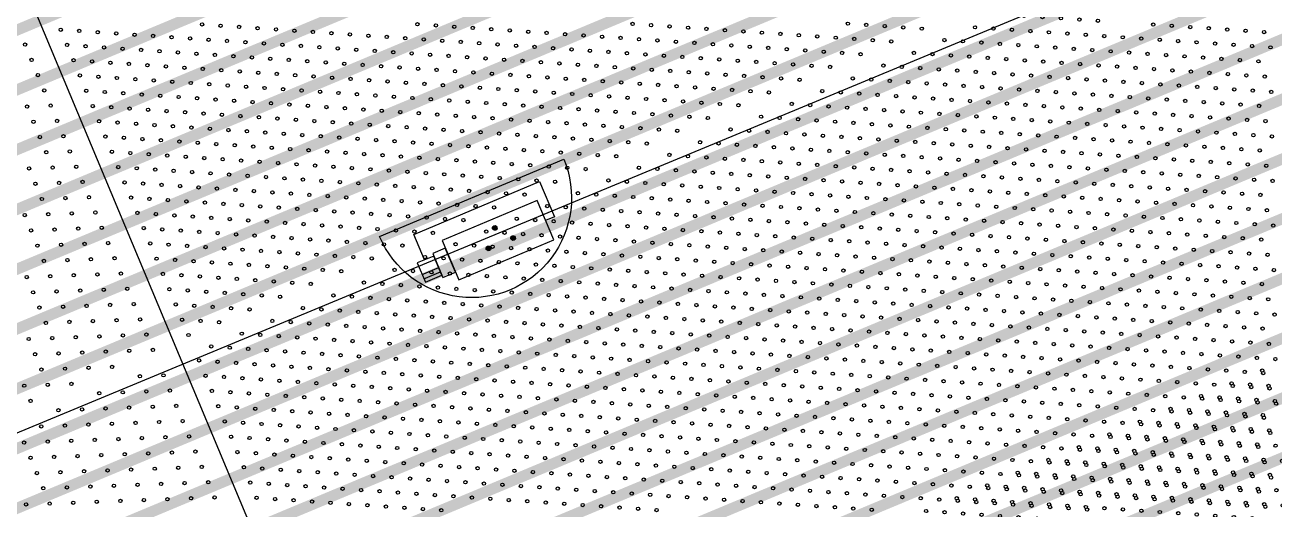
# Model space of a CAD drawing. Header units: millimetres. Extents: x 712803 to 922331, y -1382701 to -1225629.
# Drawn here: x 829505 to 831770, y -1269496 to -1268618 of the extents above; entities that cross this region are included whole.
import ezdxf

# ---------------------------------------------------------------- set-up
doc = ezdxf.new("R2010")
doc.units = ezdxf.units.MM
doc.header["$LTSCALE"] = 10
doc.header["$MEASUREMENT"] = 0
doc.linetypes.add('CENTER', pattern=[50.8, 31.75, -6.35, 6.35, -6.35])
for name, color, linetype in [('I—平顶-投影仪、监控', 62, 'Continuous'), ('I—平顶—分格线', 8, 'Continuous'), ('I—平顶—灯具', 62, 'Continuous')]:
    doc.layers.add(name, color=color, linetype=linetype)

# ---------------------------------------------------------------- blocks, each defined once
blk = doc.blocks.new('4560')
at = {"layer": 'I—平顶—分格线', "color": 1}
for centre in [(-2960, -20), (-2880, -20), (-2800, -20), (-2720, -20), (-2920, -35), (-2840, -35), (-2760, -35), (-2960, -50), (-2920, -65), (-2880, -50), (-2840, -65), (-2800, -50), (-2760, -65), (-2720, -50), (-2960, -80), (-2880, -80), (-2800, -80), (-2960, -110), (-2920, -95), (-2880, -110), (-2840, -95), (-2800, -110), (-2760, -95), (-2920, -125), (-2840, -125), (-2760, -125), (-2960, -140), (-2920, -155), (-2880, -140), (-2840, -155), (-2800, -140), (-2960, -170), (-2880, -170), (-2800, -170), (-2960, -200), (-2920, -185), (-2880, -200), (-2840, -185), (-2800, -200), (-2920, -215), (-2840, -215), (-2960, -230), (-2920, -245), (-2880, -230), (-2840, -245), (-2800, -230), (-2960, -260), (-2880, -260), (-2960, -290), (-2920, -275), (-2880, -290), (-2840, -275), (-2960, -320), (-2920, -305), (-2880, -320), (-2840, -305), (-2920, -335), (-2840, -335), (-2960, -350), (-2920, -365), (-2880, -350), (-2960, -380), (-2880, -380), (-2960, -410), (-2920, -395), (-2880, -410), (-2920, -425), (-2960, -440), (-2920, -455), (-2960, -470), (-2960, -500), (-2920, -485), (-2920, -515), (-2960, -530), (-2960, -560), (-2960, -590), (-2960, -620), (-2960, -1130), (-2920, -1145), (-2960, -1160), (-2920, -1175), (-2880, -1160), (-2840, -1175), (-2960, -1190), (-2880, -1190), (-2800, -1190), (-2960, -1220), (-2920, -1205), (-2880, -1220), (-2840, -1205), (-2800, -1220), (-2760, -1205), (-2720, -1220), (-2920, -1235), (-2840, -1235), (-2760, -1235), (-2680, -1235), (-2960, -1250), (-2920, -1265), (-2880, -1250), (-2840, -1265), (-2800, -1250), (-2760, -1265), (-2720, -1250), (-2680, -1265), (-2640, -1250), (-2960, -1280), (-2880, -1280), (-2800, -1280), (-2720, -1280), (-2960, -1310), (-2920, -1295), (-2880, -1310), (-2840, -1295), (-2800, -1310), (-2760, -1295), (-2720, -1310), (-2680, -1295), (-2920, -1325), (-2840, -1325), (-2760, -1325), (-2680, -1325), (-2960, -1340), (-2920, -1355), (-2880, -1340), (-2840, -1355), (-2800, -1340), (-2760, -1355), (-2720, -1340), (-2680, -1355), (-2960, -1370), (-2880, -1370), (-2800, -1370), (-2720, -1370), (-2920, -1385), (-2840, -1385), (-2760, -1385)]:
    blk.add_circle(centre, 3, dxfattribs=at)
blk = doc.blocks.new('30-2')
at = {"layer": 'I—平顶—分格线'}
for centre in [(-1175, -184.7), (-1145, -184.7), (-1190, -214.7), (-1160, -214.7), (-1130, -214.7), (-1100, -214.7), (-1070, -214.7), (-1205, -244.7), (-1175, -244.7), (-1145, -244.7), (-1115, -244.7), (-1085, -244.7), (-1055, -244.7), (-1025, -244.7), (-995, -244.7), (-1220, -274.7), (-1190, -274.7), (-1160, -274.7), (-1130, -274.7), (-1100, -274.7), (-1070, -274.7), (-1040, -274.7), (-1010, -274.7), (-980, -274.7), (-950, -274.7), (-920, -274.7), (-1235, -304.7), (-1205, -304.7), (-1175, -304.7), (-1145, -304.7), (-1115, -304.7), (-1085, -304.7), (-1055, -304.7), (-1025, -304.7), (-995, -304.7), (-965, -304.7), (-935, -304.7), (-905, -304.7), (-875, -304.7), (-845, -304.7), (-1250, -334.7), (-1220, -334.7), (-1190, -334.7), (-1160, -334.7), (-1130, -334.7), (-1100, -334.7), (-1070, -334.7), (-1040, -334.7), (-1010, -334.7), (-980, -334.7), (-950, -334.7), (-920, -334.7), (-890, -334.7), (-860, -334.7), (-830, -334.7), (-800, -334.7), (-770, -334.7), (-1265, -364.7), (-1235, -364.7), (-1205, -364.7), (-1175, -364.7), (-1145, -364.7), (-1115, -364.7), (-1085, -364.7), (-1055, -364.7), (-1025, -364.7), (-995, -364.7), (-965, -364.7), (-935, -364.7), (-905, -364.7), (-875, -364.7), (-845, -364.7), (-815, -364.7), (-785, -364.7), (-755, -364.7), (-725, -364.7), (-695, -364.7), (-1250, -394.7), (-1220, -394.7), (-1190, -394.7), (-1160, -394.7), (-1130, -394.7), (-1100, -394.7), (-1070, -394.7), (-1040, -394.7), (-1010, -394.7), (-980, -394.7), (-950, -394.7), (-920, -394.7), (-890, -394.7), (-860, -394.7), (-830, -394.7), (-800, -394.7), (-770, -394.7), (-740, -394.7), (-710, -394.7), (-680, -394.7), (-650, -394.7), (-620, -394.7), (-1385, -424.7), (-1355, -424.7), (-1325, -424.7), (-1265, -424.7), (-1235, -424.7), (-1205, -424.7), (-1175, -424.7), (-1145, -424.7), (-1115, -424.7), (-1085, -424.7), (-1055, -424.7), (-1025, -424.7), (-995, -424.7), (-965, -424.7), (-935, -424.7), (-905, -424.7), (-875, -424.7), (-845, -424.7), (-815, -424.7), (-785, -424.7), (-755, -424.7), (-725, -424.7), (-695, -424.7), (-665, -424.7), (-635, -424.7), (-605, -424.7), (-575, -424.7), (-545, -424.7), (-1370, -454.7), (-1340, -454.7), (-1310, -454.7), (-1280, -454.7), (-1250, -454.7), (-1220, -454.7), (-1190, -454.7), (-1160, -454.7), (-1130, -454.7), (-1100, -454.7), (-1070, -454.7), (-1040, -454.7), (-1010, -454.7), (-980, -454.7), (-950, -454.7), (-920, -454.7), (-890, -454.7), (-860, -454.7), (-830, -454.7), (-800, -454.7), (-770, -454.7), (-740, -454.7), (-710, -454.7), (-680, -454.7), (-650, -454.7), (-620, -454.7), (-590, -454.7), (-560, -454.7), (-530, -454.7), (-500, -454.7), (-1385, -484.7), (-1355, -484.7), (-1325, -484.7), (-1295, -484.7), (-1265, -484.7), (-1235, -484.7), (-1205, -484.7), (-1175, -484.7), (-1145, -484.7), (-1115, -484.7), (-1085, -484.7), (-1055, -484.7), (-1025, -484.7), (-995, -484.7), (-965, -484.7), (-935, -484.7), (-905, -484.7), (-875, -484.7), (-845, -484.7), (-815, -484.7), (-785, -484.7), (-755, -484.7), (-725, -484.7), (-695, -484.7), (-665, -484.7), (-635, -484.7), (-605, -484.7), (-575, -484.7), (-545, -484.7), (-515, -484.7), (-485, -484.7), (-455, -484.7), (-425, -484.7), (-1370, -514.7), (-1340, -514.7), (-1310, -514.7), (-1280, -514.7), (-1250, -514.7), (-1220, -514.7), (-1190, -514.7), (-1160, -514.7), (-1130, -514.7), (-1100, -514.7), (-1070, -514.7), (-1040, -514.7), (-1010, -514.7), (-980, -514.7), (-950, -514.7), (-920, -514.7), (-890, -514.7), (-860, -514.7), (-830, -514.7), (-800, -514.7), (-770, -514.7), (-740, -514.7), (-710, -514.7), (-680, -514.7), (-650, -514.7), (-620, -514.7), (-590, -514.7), (-560, -514.7), (-530, -514.7), (-500, -514.7), (-470, -514.7), (-440, -514.7), (-410, -514.7), (-380, -514.7), (-1385, -544.7), (-1355, -544.7), (-1325, -544.7), (-1295, -544.7), (-1265, -544.7), (-1235, -544.7), (-1205, -544.7), (-1175, -544.7), (-1145, -544.7), (-1115, -544.7), (-1085, -544.7), (-1055, -544.7), (-1025, -544.7), (-995, -544.7), (-965, -544.7), (-935, -544.7), (-905, -544.7), (-875, -544.7), (-845, -544.7), (-815, -544.7), (-785, -544.7), (-755, -544.7), (-725, -544.7), (-695, -544.7), (-665, -544.7), (-635, -544.7), (-605, -544.7), (-575, -544.7), (-545, -544.7), (-515, -544.7), (-485, -544.7), (-455, -544.7), (-425, -544.7), (-395, -544.7), (-1370, -574.7), (-1340, -574.7), (-1310, -574.7), (-1280, -574.7), (-1250, -574.7), (-1220, -574.7), (-1190, -574.7), (-1160, -574.7), (-1130, -574.7), (-1100, -574.7), (-1070, -574.7), (-1040, -574.7), (-1010, -574.7), (-980, -574.7), (-950, -574.7), (-920, -574.7), (-890, -574.7), (-860, -574.7), (-830, -574.7), (-800, -574.7), (-770, -574.7), (-740, -574.7), (-710, -574.7), (-680, -574.7), (-650, -574.7), (-620, -574.7), (-590, -574.7), (-560, -574.7), (-530, -574.7), (-500, -574.7), (-470, -574.7), (-440, -574.7), (-410, -574.7), (-1385, -604.7), (-1355, -604.7), (-1325, -604.7), (-1295, -604.7), (-1265, -604.7), (-1235, -604.7), (-1205, -604.7), (-1175, -604.7), (-1145, -604.7), (-1115, -604.7), (-1085, -604.7), (-1055, -604.7), (-1025, -604.7), (-995, -604.7), (-965, -604.7), (-935, -604.7), (-905, -604.7), (-875, -604.7), (-845, -604.7), (-815, -604.7), (-785, -604.7), (-755, -604.7), (-725, -604.7), (-695, -604.7), (-665, -604.7), (-635, -604.7), (-605, -604.7), (-575, -604.7), (-545, -604.7), (-515, -604.7), (-485, -604.7), (-455, -604.7), (-425, -604.7), (-1370, -634.7), (-1340, -634.7), (-1310, -634.7), (-1280, -634.7), (-1250, -634.7), (-1220, -634.7), (-1190, -634.7), (-1160, -634.7), (-1130, -634.7), (-1100, -634.7), (-1070, -634.7), (-1040, -634.7), (-1010, -634.7), (-980, -634.7), (-950, -634.7), (-920, -634.7), (-890, -634.7), (-860, -634.7), (-830, -634.7), (-800, -634.7), (-770, -634.7), (-740, -634.7), (-710, -634.7), (-680, -634.7), (-650, -634.7), (-620, -634.7), (-590, -634.7), (-560, -634.7), (-530, -634.7), (-500, -634.7), (-470, -634.7), (-440, -634.7), (-1385, -664.7), (-1355, -664.7), (-1325, -664.7), (-1295, -664.7), (-1265, -664.7), (-1235, -664.7), (-1205, -664.7), (-1175, -664.7), (-1145, -664.7), (-1115, -664.7), (-1085, -664.7), (-1055, -664.7), (-1025, -664.7), (-995, -664.7), (-965, -664.7), (-935, -664.7), (-905, -664.7), (-875, -664.7), (-845, -664.7), (-815, -664.7), (-785, -664.7), (-755, -664.7), (-725, -664.7), (-695, -664.7), (-665, -664.7), (-635, -664.7), (-605, -664.7), (-575, -664.7), (-545, -664.7), (-515, -664.7), (-485, -664.7), (-455, -664.7), (-1370, -694.7), (-1340, -694.7), (-1310, -694.7), (-1280, -694.7), (-1250, -694.7), (-1220, -694.7), (-1190, -694.7), (-1160, -694.7), (-1130, -694.7), (-1100, -694.7), (-1070, -694.7), (-1040, -694.7), (-1010, -694.7), (-980, -694.7), (-950, -694.7), (-920, -694.7), (-890, -694.7), (-860, -694.7), (-830, -694.7), (-800, -694.7), (-770, -694.7), (-740, -694.7), (-710, -694.7), (-680, -694.7), (-650, -694.7), (-620, -694.7), (-590, -694.7), (-560, -694.7), (-530, -694.7), (-500, -694.7), (-470, -694.7), (-1385, -724.7), (-1355, -724.7), (-1325, -724.7), (-1295, -724.7), (-1265, -724.7), (-1235, -724.7), (-1205, -724.7), (-1175, -724.7), (-1145, -724.7), (-1115, -724.7), (-1085, -724.7), (-1055, -724.7), (-1025, -724.7), (-995, -724.7), (-965, -724.7), (-935, -724.7), (-905, -724.7), (-875, -724.7), (-845, -724.7), (-815, -724.7), (-785, -724.7), (-755, -724.7), (-725, -724.7), (-695, -724.7), (-665, -724.7), (-635, -724.7), (-605, -724.7), (-575, -724.7), (-545, -724.7), (-515, -724.7), (-485, -724.7), (-1370, -754.7), (-1340, -754.7), (-1310, -754.7), (-1280, -754.7), (-1250, -754.7), (-1220, -754.7), (-1190, -754.7), (-1160, -754.7), (-1130, -754.7), (-1100, -754.7), (-1070, -754.7), (-1040, -754.7), (-1010, -754.7), (-980, -754.7), (-950, -754.7), (-920, -754.7), (-890, -754.7), (-860, -754.7), (-830, -754.7), (-800, -754.7), (-770, -754.7), (-740, -754.7), (-710, -754.7), (-680, -754.7), (-650, -754.7), (-620, -754.7), (-590, -754.7), (-560, -754.7), (-530, -754.7), (-500, -754.7), (-20, -754.7), (-1385, -784.7), (-1355, -784.7), (-1325, -784.7), (-1295, -784.7), (-1265, -784.7), (-1235, -784.7), (-1205, -784.7), (-1175, -784.7), (-1145, -784.7), (-1115, -784.7), (-1085, -784.7), (-1055, -784.7), (-1025, -784.7), (-995, -784.7), (-965, -784.7), (-935, -784.7), (-905, -784.7), (-875, -784.7), (-845, -784.7), (-815, -784.7), (-785, -784.7), (-755, -784.7), (-725, -784.7), (-695, -784.7), (-665, -784.7), (-635, -784.7), (-605, -784.7), (-575, -784.7), (-545, -784.7), (-515, -784.7), (-35, -784.7), (-1370, -814.7), (-1340, -814.7), (-1310, -814.7), (-1280, -814.7), (-1250, -814.7), (-1220, -814.7), (-1190, -814.7), (-1160, -814.7), (-1130, -814.7), (-1100, -814.7), (-1070, -814.7), (-1040, -814.7), (-1010, -814.7), (-980, -814.7), (-950, -814.7), (-920, -814.7), (-890, -814.7), (-860, -814.7), (-830, -814.7), (-800, -814.7), (-770, -814.7), (-740, -814.7), (-710, -814.7), (-680, -814.7), (-650, -814.7), (-620, -814.7), (-590, -814.7), (-560, -814.7), (-530, -814.7), (-500, -814.7), (-50, -814.7), (-20, -814.7), (-1385, -844.7), (-1355, -844.7), (-1325, -844.7), (-1295, -844.7), (-1265, -844.7), (-1235, -844.7), (-1205, -844.7), (-1175, -844.7), (-1145, -844.7), (-1115, -844.7), (-1085, -844.7), (-1055, -844.7), (-1025, -844.7), (-995, -844.7), (-965, -844.7), (-935, -844.7), (-905, -844.7), (-875, -844.7), (-845, -844.7), (-815, -844.7), (-785, -844.7), (-755, -844.7), (-725, -844.7), (-695, -844.7), (-665, -844.7), (-635, -844.7), (-605, -844.7), (-575, -844.7), (-545, -844.7), (-515, -844.7), (-65, -844.7), (-35, -844.7), (-1370, -874.7), (-1340, -874.7), (-1310, -874.7), (-1280, -874.7), (-1250, -874.7), (-1220, -874.7), (-1190, -874.7), (-1160, -874.7), (-1130, -874.7), (-1100, -874.7), (-1070, -874.7), (-1040, -874.7), (-1010, -874.7), (-980, -874.7), (-950, -874.7), (-920, -874.7), (-890, -874.7), (-860, -874.7), (-830, -874.7), (-800, -874.7), (-770, -874.7), (-740, -874.7), (-710, -874.7), (-680, -874.7), (-650, -874.7), (-620, -874.7), (-590, -874.7), (-560, -874.7), (-530, -874.7), (-80, -874.7), (-50, -874.7), (-20, -874.7), (-1385, -904.7), (-1355, -904.7), (-1325, -904.7), (-1295, -904.7), (-1265, -904.7), (-1235, -904.7), (-1205, -904.7), (-1175, -904.7), (-1145, -904.7), (-1115, -904.7), (-1085, -904.7), (-1055, -904.7), (-1025, -904.7), (-995, -904.7), (-965, -904.7), (-935, -904.7), (-905, -904.7), (-875, -904.7), (-845, -904.7), (-815, -904.7), (-785, -904.7), (-755, -904.7), (-725, -904.7), (-695, -904.7), (-665, -904.7), (-635, -904.7), (-605, -904.7), (-575, -904.7), (-545, -904.7), (-65, -904.7), (-35, -904.7), (-1370, -934.7), (-1340, -934.7), (-1310, -934.7), (-1280, -934.7), (-1250, -934.7), (-1220, -934.7), (-1190, -934.7), (-1160, -934.7), (-1130, -934.7), (-1100, -934.7), (-1070, -934.7), (-1040, -934.7), (-1010, -934.7), (-980, -934.7), (-950, -934.7), (-920, -934.7), (-890, -934.7), (-860, -934.7), (-830, -934.7), (-800, -934.7), (-770, -934.7), (-740, -934.7), (-710, -934.7), (-680, -934.7), (-650, -934.7), (-620, -934.7), (-590, -934.7), (-560, -934.7), (-80, -934.7), (-50, -934.7), (-20, -934.7), (-1385, -964.7), (-1355, -964.7), (-1325, -964.7), (-1295, -964.7), (-1265, -964.7), (-1235, -964.7), (-1205, -964.7), (-1175, -964.7), (-1145, -964.7), (-1115, -964.7), (-1085, -964.7), (-1055, -964.7), (-1025, -964.7), (-995, -964.7), (-965, -964.7), (-935, -964.7), (-905, -964.7), (-875, -964.7), (-845, -964.7), (-815, -964.7), (-785, -964.7), (-755, -964.7), (-725, -964.7), (-695, -964.7), (-665, -964.7), (-635, -964.7), (-605, -964.7), (-575, -964.7), (-95, -964.7), (-65, -964.7), (-35, -964.7), (-1370, -994.7), (-1340, -994.7), (-1310, -994.7), (-1280, -994.7), (-1250, -994.7), (-1220, -994.7), (-1190, -994.7), (-1160, -994.7), (-1130, -994.7), (-1100, -994.7), (-1070, -994.7), (-1040, -994.7), (-1010, -994.7), (-980, -994.7), (-950, -994.7), (-920, -994.7), (-890, -994.7), (-860, -994.7), (-830, -994.7), (-800, -994.7), (-770, -994.7), (-740, -994.7), (-710, -994.7), (-680, -994.7), (-650, -994.7), (-620, -994.7), (-590, -994.7), (-110, -994.7), (-80, -994.7), (-50, -994.7), (-20, -994.7), (-1385, -1024.7), (-1355, -1024.7), (-1325, -1024.7), (-1295, -1024.7), (-1265, -1024.7), (-1235, -1024.7), (-1205, -1024.7), (-1175, -1024.7), (-1145, -1024.7), (-1115, -1024.7), (-1085, -1024.7), (-1055, -1024.7), (-1025, -1024.7), (-995, -1024.7), (-965, -1024.7), (-935, -1024.7), (-905, -1024.7), (-875, -1024.7), (-845, -1024.7), (-815, -1024.7), (-785, -1024.7), (-755, -1024.7), (-725, -1024.7), (-695, -1024.7), (-665, -1024.7), (-635, -1024.7), (-605, -1024.7), (-125, -1024.7), (-95, -1024.7), (-65, -1024.7), (-35, -1024.7), (-1370, -1054.7), (-1340, -1054.7), (-1310, -1054.7), (-1280, -1054.7), (-1250, -1054.7), (-1220, -1054.7), (-1190, -1054.7), (-1160, -1054.7), (-1130, -1054.7), (-1100, -1054.7), (-1070, -1054.7), (-1040, -1054.7), (-1010, -1054.7), (-980, -1054.7), (-950, -1054.7), (-920, -1054.7), (-890, -1054.7), (-860, -1054.7), (-830, -1054.7), (-800, -1054.7), (-770, -1054.7), (-740, -1054.7), (-710, -1054.7), (-680, -1054.7), (-650, -1054.7), (-620, -1054.7), (-140, -1054.7), (-110, -1054.7), (-80, -1054.7), (-50, -1054.7), (-20, -1054.7), (-1385, -1084.7), (-1355, -1084.7), (-1325, -1084.7), (-1295, -1084.7), (-1265, -1084.7), (-1235, -1084.7), (-1205, -1084.7), (-1175, -1084.7), (-1145, -1084.7), (-1115, -1084.7), (-1085, -1084.7), (-1055, -1084.7), (-1025, -1084.7), (-995, -1084.7), (-965, -1084.7), (-935, -1084.7), (-905, -1084.7), (-875, -1084.7), (-845, -1084.7), (-815, -1084.7), (-785, -1084.7), (-755, -1084.7), (-725, -1084.7), (-695, -1084.7), (-665, -1084.7), (-635, -1084.7), (-155, -1084.7), (-125, -1084.7), (-95, -1084.7), (-65, -1084.7), (-35, -1084.7), (-1370, -1114.7), (-1340, -1114.7), (-1310, -1114.7), (-1280, -1114.7), (-1250, -1114.7), (-1220, -1114.7), (-1190, -1114.7), (-1160, -1114.7), (-1130, -1114.7), (-1100, -1114.7), (-1070, -1114.7), (-1040, -1114.7), (-1010, -1114.7), (-980, -1114.7), (-950, -1114.7), (-920, -1114.7), (-890, -1114.7), (-860, -1114.7), (-830, -1114.7), (-800, -1114.7), (-770, -1114.7), (-740, -1114.7), (-710, -1114.7), (-680, -1114.7), (-650, -1114.7), (-170, -1114.7), (-140, -1114.7), (-110, -1114.7), (-80, -1114.7), (-50, -1114.7), (-20, -1114.7), (-1385, -1144.7), (-1355, -1144.7), (-1325, -1144.7), (-1295, -1144.7), (-1265, -1144.7), (-1235, -1144.7), (-1205, -1144.7), (-1175, -1144.7), (-1145, -1144.7), (-1115, -1144.7), (-1085, -1144.7), (-1055, -1144.7), (-1025, -1144.7), (-995, -1144.7), (-965, -1144.7), (-935, -1144.7), (-905, -1144.7), (-875, -1144.7), (-845, -1144.7), (-815, -1144.7), (-785, -1144.7), (-755, -1144.7), (-725, -1144.7), (-695, -1144.7), (-665, -1144.7), (-185, -1144.7), (-155, -1144.7), (-125, -1144.7), (-95, -1144.7), (-65, -1144.7), (-35, -1144.7), (-1370, -1174.7), (-1340, -1174.7), (-1310, -1174.7), (-1280, -1174.7), (-1250, -1174.7), (-1220, -1174.7), (-1190, -1174.7), (-1160, -1174.7), (-1130, -1174.7), (-1100, -1174.7), (-1070, -1174.7), (-1040, -1174.7), (-1010, -1174.7), (-980, -1174.7), (-950, -1174.7), (-920, -1174.7), (-890, -1174.7), (-860, -1174.7), (-830, -1174.7), (-800, -1174.7), (-770, -1174.7), (-740, -1174.7), (-710, -1174.7), (-680, -1174.7), (-650, -1174.7), (-200, -1174.7), (-170, -1174.7), (-140, -1174.7), (-110, -1174.7), (-80, -1174.7), (-50, -1174.7), (-20, -1174.7), (-1385, -1204.7), (-1355, -1204.7), (-1325, -1204.7), (-1295, -1204.7), (-1265, -1204.7), (-1235, -1204.7), (-1205, -1204.7), (-1175, -1204.7), (-1145, -1204.7), (-1115, -1204.7), (-1085, -1204.7), (-1055, -1204.7), (-1025, -1204.7), (-995, -1204.7), (-965, -1204.7), (-935, -1204.7), (-905, -1204.7), (-875, -1204.7), (-845, -1204.7), (-815, -1204.7), (-785, -1204.7), (-755, -1204.7), (-725, -1204.7), (-695, -1204.7), (-665, -1204.7), (-215, -1204.7), (-185, -1204.7), (-155, -1204.7), (-125, -1204.7), (-95, -1204.7), (-65, -1204.7), (-35, -1204.7), (-1370, -1234.7), (-1340, -1234.7), (-1310, -1234.7), (-1280, -1234.7), (-1250, -1234.7), (-1220, -1234.7), (-1190, -1234.7), (-1160, -1234.7), (-1130, -1234.7), (-1100, -1234.7), (-1070, -1234.7), (-1040, -1234.7), (-1010, -1234.7), (-980, -1234.7), (-950, -1234.7), (-920, -1234.7), (-890, -1234.7), (-860, -1234.7), (-830, -1234.7), (-800, -1234.7), (-770, -1234.7), (-740, -1234.7), (-710, -1234.7), (-680, -1234.7), (-230, -1234.7), (-200, -1234.7), (-170, -1234.7), (-140, -1234.7), (-110, -1234.7), (-80, -1234.7), (-50, -1234.7), (-20, -1234.7), (-1385, -1264.7), (-1355, -1264.7), (-1325, -1264.7), (-1295, -1264.7), (-1265, -1264.7), (-1235, -1264.7), (-1205, -1264.7), (-1175, -1264.7), (-1145, -1264.7), (-1115, -1264.7), (-1085, -1264.7), (-1055, -1264.7), (-1025, -1264.7), (-995, -1264.7), (-965, -1264.7), (-935, -1264.7), (-905, -1264.7), (-875, -1264.7), (-845, -1264.7), (-815, -1264.7), (-785, -1264.7), (-755, -1264.7), (-725, -1264.7), (-695, -1264.7), (-215, -1264.7), (-185, -1264.7), (-155, -1264.7), (-125, -1264.7), (-95, -1264.7), (-65, -1264.7), (-35, -1264.7), (-1370, -1294.7), (-1340, -1294.7), (-1310, -1294.7), (-1280, -1294.7), (-1250, -1294.7), (-1220, -1294.7), (-1190, -1294.7), (-1160, -1294.7), (-1130, -1294.7), (-1100, -1294.7), (-1070, -1294.7), (-1040, -1294.7), (-1010, -1294.7), (-980, -1294.7), (-950, -1294.7), (-920, -1294.7), (-890, -1294.7), (-860, -1294.7), (-830, -1294.7), (-800, -1294.7), (-770, -1294.7), (-740, -1294.7), (-710, -1294.7), (-230, -1294.7), (-200, -1294.7), (-170, -1294.7), (-140, -1294.7), (-110, -1294.7), (-80, -1294.7), (-50, -1294.7), (-20, -1294.7), (-1385, -1324.7), (-1355, -1324.7), (-1325, -1324.7), (-1295, -1324.7), (-1265, -1324.7), (-1235, -1324.7), (-1205, -1324.7), (-1175, -1324.7), (-1145, -1324.7), (-1115, -1324.7), (-1085, -1324.7), (-1055, -1324.7), (-1025, -1324.7), (-995, -1324.7), (-965, -1324.7), (-935, -1324.7), (-905, -1324.7), (-875, -1324.7), (-845, -1324.7), (-815, -1324.7), (-785, -1324.7), (-755, -1324.7), (-725, -1324.7), (-245, -1324.7), (-215, -1324.7), (-185, -1324.7), (-155, -1324.7), (-125, -1324.7), (-95, -1324.7), (-65, -1324.7), (-35, -1324.7), (-1370, -1354.7), (-1340, -1354.7), (-1310, -1354.7), (-1280, -1354.7), (-1250, -1354.7), (-1220, -1354.7), (-1190, -1354.7), (-1160, -1354.7), (-1130, -1354.7), (-1100, -1354.7), (-1070, -1354.7), (-1040, -1354.7), (-1010, -1354.7), (-980, -1354.7), (-950, -1354.7), (-920, -1354.7), (-890, -1354.7), (-860, -1354.7), (-830, -1354.7), (-800, -1354.7), (-770, -1354.7), (-740, -1354.7), (-260, -1354.7), (-230, -1354.7), (-200, -1354.7), (-170, -1354.7), (-140, -1354.7), (-110, -1354.7), (-80, -1354.7), (-50, -1354.7), (-20, -1354.7), (-1385, -1384.7), (-1355, -1384.7), (-1325, -1384.7), (-1295, -1384.7), (-1265, -1384.7), (-1235, -1384.7), (-1205, -1384.7), (-1175, -1384.7), (-1145, -1384.7), (-1115, -1384.7), (-1085, -1384.7), (-1055, -1384.7), (-1025, -1384.7), (-995, -1384.7), (-965, -1384.7), (-935, -1384.7), (-905, -1384.7), (-875, -1384.7), (-845, -1384.7), (-815, -1384.7), (-785, -1384.7), (-755, -1384.7), (-275, -1384.7), (-245, -1384.7), (-215, -1384.7), (-185, -1384.7), (-155, -1384.7), (-125, -1384.7), (-95, -1384.7), (-65, -1384.7), (-35, -1384.7), (-1370, -1414.7), (-1340, -1414.7), (-1310, -1414.7), (-1280, -1414.7), (-1250, -1414.7), (-1220, -1414.7), (-1190, -1414.7), (-1160, -1414.7), (-1130, -1414.7), (-1100, -1414.7), (-1070, -1414.7), (-1040, -1414.7), (-1010, -1414.7), (-980, -1414.7), (-950, -1414.7), (-920, -1414.7), (-890, -1414.7), (-860, -1414.7), (-830, -1414.7), (-800, -1414.7), (-770, -1414.7), (-290, -1414.7), (-260, -1414.7), (-230, -1414.7), (-200, -1414.7), (-170, -1414.7), (-140, -1414.7), (-110, -1414.7), (-80, -1414.7), (-50, -1414.7), (-20, -1414.7), (-1385, -1444.7), (-1355, -1444.7), (-1325, -1444.7), (-1295, -1444.7), (-1265, -1444.7), (-1235, -1444.7), (-1205, -1444.7), (-1175, -1444.7), (-1145, -1444.7), (-1115, -1444.7), (-1085, -1444.7), (-1055, -1444.7), (-1025, -1444.7), (-995, -1444.7), (-965, -1444.7), (-935, -1444.7), (-905, -1444.7), (-875, -1444.7), (-845, -1444.7), (-815, -1444.7), (-785, -1444.7), (-305, -1444.7), (-275, -1444.7), (-245, -1444.7), (-215, -1444.7), (-185, -1444.7), (-155, -1444.7), (-125, -1444.7), (-95, -1444.7), (-65, -1444.7), (-35, -1444.7), (-1370, -1474.7), (-1340, -1474.7), (-1310, -1474.7), (-1280, -1474.7), (-1250, -1474.7), (-1220, -1474.7), (-1190, -1474.7), (-1160, -1474.7), (-1130, -1474.7), (-1100, -1474.7), (-1070, -1474.7), (-1040, -1474.7), (-1010, -1474.7), (-980, -1474.7), (-950, -1474.7), (-920, -1474.7), (-890, -1474.7), (-860, -1474.7), (-830, -1474.7), (-800, -1474.7), (-320, -1474.7), (-290, -1474.7), (-260, -1474.7), (-230, -1474.7), (-200, -1474.7), (-170, -1474.7), (-140, -1474.7), (-110, -1474.7), (-80, -1474.7), (-50, -1474.7), (-20, -1474.7), (-1385, -1504.7), (-1355, -1504.7), (-1325, -1504.7), (-1295, -1504.7), (-1265, -1504.7), (-1235, -1504.7), (-1205, -1504.7), (-1175, -1504.7), (-1145, -1504.7), (-1115, -1504.7), (-1085, -1504.7), (-1055, -1504.7), (-1025, -1504.7), (-995, -1504.7), (-965, -1504.7), (-935, -1504.7), (-905, -1504.7), (-875, -1504.7), (-845, -1504.7), (-815, -1504.7), (-335, -1504.7), (-305, -1504.7), (-275, -1504.7), (-245, -1504.7), (-215, -1504.7), (-185, -1504.7), (-155, -1504.7), (-125, -1504.7), (-95, -1504.7), (-65, -1504.7), (-35, -1504.7), (-1370, -1534.7), (-1340, -1534.7), (-1310, -1534.7), (-1280, -1534.7), (-1250, -1534.7), (-1220, -1534.7), (-1190, -1534.7), (-1160, -1534.7), (-1130, -1534.7), (-1100, -1534.7), (-1070, -1534.7), (-1040, -1534.7), (-1010, -1534.7), (-980, -1534.7), (-950, -1534.7), (-920, -1534.7), (-890, -1534.7), (-860, -1534.7), (-830, -1534.7), (-800, -1534.7), (-350, -1534.7), (-320, -1534.7), (-290, -1534.7), (-260, -1534.7), (-230, -1534.7), (-200, -1534.7), (-170, -1534.7), (-140, -1534.7), (-110, -1534.7), (-80, -1534.7), (-50, -1534.7), (-20, -1534.7), (-1385, -1564.7), (-1355, -1564.7), (-1325, -1564.7), (-1295, -1564.7), (-1265, -1564.7), (-1235, -1564.7), (-1205, -1564.7), (-1175, -1564.7), (-1145, -1564.7), (-1115, -1564.7), (-1085, -1564.7), (-1055, -1564.7), (-1025, -1564.7), (-995, -1564.7), (-965, -1564.7), (-935, -1564.7), (-905, -1564.7), (-875, -1564.7), (-845, -1564.7), (-815, -1564.7), (-365, -1564.7), (-335, -1564.7), (-305, -1564.7), (-275, -1564.7), (-245, -1564.7), (-215, -1564.7), (-185, -1564.7), (-155, -1564.7), (-125, -1564.7), (-95, -1564.7), (-65, -1564.7), (-35, -1564.7), (-1370, -1594.7), (-1340, -1594.7), (-1310, -1594.7), (-1280, -1594.7), (-1250, -1594.7), (-1220, -1594.7), (-1190, -1594.7), (-1160, -1594.7), (-1130, -1594.7), (-1100, -1594.7), (-1070, -1594.7), (-1040, -1594.7), (-1010, -1594.7), (-980, -1594.7), (-950, -1594.7), (-920, -1594.7), (-890, -1594.7), (-860, -1594.7), (-830, -1594.7), (-380, -1594.7), (-350, -1594.7), (-320, -1594.7), (-290, -1594.7), (-260, -1594.7), (-230, -1594.7), (-200, -1594.7), (-170, -1594.7), (-140, -1594.7), (-110, -1594.7), (-80, -1594.7), (-50, -1594.7), (-20, -1594.7), (-1385, -1624.7), (-1355, -1624.7), (-1325, -1624.7), (-1295, -1624.7), (-1265, -1624.7), (-1235, -1624.7), (-1205, -1624.7), (-1175, -1624.7), (-1145, -1624.7), (-1115, -1624.7), (-1085, -1624.7), (-1055, -1624.7), (-1025, -1624.7), (-995, -1624.7), (-965, -1624.7), (-935, -1624.7), (-905, -1624.7), (-875, -1624.7), (-845, -1624.7), (-365, -1624.7), (-335, -1624.7), (-305, -1624.7), (-275, -1624.7), (-245, -1624.7), (-215, -1624.7), (-185, -1624.7), (-155, -1624.7), (-125, -1624.7), (-95, -1624.7), (-65, -1624.7), (-35, -1624.7), (-1370, -1654.7), (-1340, -1654.7), (-1310, -1654.7), (-1280, -1654.7), (-1250, -1654.7), (-1220, -1654.7), (-1190, -1654.7), (-1160, -1654.7), (-1130, -1654.7), (-1100, -1654.7), (-1070, -1654.7), (-1040, -1654.7), (-1010, -1654.7), (-980, -1654.7), (-950, -1654.7), (-920, -1654.7), (-890, -1654.7), (-860, -1654.7), (-380, -1654.7), (-350, -1654.7), (-320, -1654.7), (-290, -1654.7), (-260, -1654.7), (-230, -1654.7), (-200, -1654.7), (-170, -1654.7), (-140, -1654.7), (-110, -1654.7), (-80, -1654.7), (-50, -1654.7), (-20, -1654.7), (-1385, -1684.7), (-1355, -1684.7), (-1325, -1684.7), (-1295, -1684.7), (-1265, -1684.7), (-1235, -1684.7), (-1205, -1684.7), (-1175, -1684.7), (-1145, -1684.7), (-1115, -1684.7), (-1085, -1684.7), (-1055, -1684.7), (-1025, -1684.7), (-995, -1684.7), (-965, -1684.7), (-935, -1684.7), (-905, -1684.7), (-875, -1684.7), (-395, -1684.7), (-365, -1684.7), (-335, -1684.7), (-305, -1684.7), (-275, -1684.7), (-245, -1684.7), (-215, -1684.7), (-185, -1684.7), (-155, -1684.7), (-125, -1684.7), (-95, -1684.7), (-65, -1684.7), (-35, -1684.7), (-1370, -1714.7), (-1340, -1714.7), (-1310, -1714.7), (-1280, -1714.7), (-1250, -1714.7), (-1220, -1714.7), (-1190, -1714.7), (-1160, -1714.7), (-1130, -1714.7), (-1100, -1714.7), (-1070, -1714.7), (-1040, -1714.7), (-1010, -1714.7), (-980, -1714.7), (-950, -1714.7), (-920, -1714.7), (-890, -1714.7), (-410, -1714.7), (-380, -1714.7), (-350, -1714.7), (-320, -1714.7), (-290, -1714.7), (-260, -1714.7), (-230, -1714.7), (-200, -1714.7), (-170, -1714.7), (-140, -1714.7), (-110, -1714.7), (-80, -1714.7), (-50, -1714.7), (-20, -1714.7), (-1385, -1744.7), (-1355, -1744.7), (-1325, -1744.7), (-1295, -1744.7), (-1265, -1744.7), (-1235, -1744.7), (-1205, -1744.7), (-1175, -1744.7), (-1145, -1744.7), (-1115, -1744.7), (-1085, -1744.7), (-1055, -1744.7), (-1025, -1744.7), (-995, -1744.7), (-965, -1744.7), (-935, -1744.7), (-905, -1744.7), (-425, -1744.7), (-395, -1744.7), (-365, -1744.7), (-335, -1744.7), (-305, -1744.7), (-275, -1744.7), (-245, -1744.7), (-215, -1744.7), (-185, -1744.7), (-155, -1744.7), (-125, -1744.7), (-95, -1744.7), (-65, -1744.7), (-35, -1744.7), (-1370, -1774.7), (-1340, -1774.7), (-1310, -1774.7), (-1280, -1774.7), (-1250, -1774.7), (-1220, -1774.7), (-1190, -1774.7), (-1160, -1774.7), (-1130, -1774.7), (-1100, -1774.7), (-1070, -1774.7), (-1040, -1774.7), (-1010, -1774.7), (-980, -1774.7), (-950, -1774.7), (-920, -1774.7), (-440, -1774.7), (-410, -1774.7), (-380, -1774.7), (-350, -1774.7), (-320, -1774.7), (-290, -1774.7), (-260, -1774.7), (-230, -1774.7), (-200, -1774.7), (-170, -1774.7), (-140, -1774.7), (-110, -1774.7), (-80, -1774.7), (-50, -1774.7), (-20, -1774.7), (-1385, -1804.7), (-1355, -1804.7), (-1325, -1804.7), (-1295, -1804.7), (-1265, -1804.7), (-1235, -1804.7), (-1205, -1804.7), (-1175, -1804.7), (-1145, -1804.7), (-1115, -1804.7), (-1085, -1804.7), (-1055, -1804.7), (-1025, -1804.7), (-995, -1804.7), (-965, -1804.7), (-935, -1804.7), (-455, -1804.7), (-425, -1804.7), (-395, -1804.7), (-365, -1804.7), (-335, -1804.7), (-305, -1804.7), (-275, -1804.7), (-245, -1804.7), (-215, -1804.7), (-185, -1804.7), (-155, -1804.7), (-125, -1804.7), (-95, -1804.7), (-65, -1804.7), (-35, -1804.7), (-1370, -1834.7), (-1340, -1834.7), (-1310, -1834.7), (-1280, -1834.7), (-1250, -1834.7), (-1220, -1834.7), (-1190, -1834.7), (-1160, -1834.7), (-1130, -1834.7), (-1100, -1834.7), (-1070, -1834.7), (-1040, -1834.7), (-1010, -1834.7), (-980, -1834.7), (-950, -1834.7), (-470, -1834.7), (-440, -1834.7), (-410, -1834.7), (-380, -1834.7), (-350, -1834.7), (-320, -1834.7), (-290, -1834.7), (-260, -1834.7), (-230, -1834.7), (-200, -1834.7), (-170, -1834.7), (-140, -1834.7), (-110, -1834.7), (-80, -1834.7), (-50, -1834.7), (-20, -1834.7), (-1385, -1864.7), (-1355, -1864.7), (-1325, -1864.7), (-1295, -1864.7), (-1265, -1864.7), (-1235, -1864.7), (-1205, -1864.7), (-1175, -1864.7), (-1145, -1864.7), (-1115, -1864.7), (-1085, -1864.7), (-1055, -1864.7), (-1025, -1864.7), (-995, -1864.7), (-965, -1864.7), (-485, -1864.7), (-455, -1864.7), (-425, -1864.7), (-395, -1864.7), (-365, -1864.7), (-335, -1864.7), (-305, -1864.7), (-275, -1864.7), (-245, -1864.7), (-215, -1864.7), (-185, -1864.7), (-155, -1864.7), (-125, -1864.7), (-95, -1864.7), (-65, -1864.7), (-35, -1864.7), (-1370, -1894.7), (-1340, -1894.7), (-1310, -1894.7), (-1280, -1894.7), (-1250, -1894.7), (-1220, -1894.7), (-1190, -1894.7), (-1160, -1894.7), (-1130, -1894.7), (-1100, -1894.7), (-1070, -1894.7), (-1040, -1894.7), (-1010, -1894.7), (-980, -1894.7), (-950, -1894.7), (-500, -1894.7), (-470, -1894.7), (-440, -1894.7), (-410, -1894.7), (-380, -1894.7), (-350, -1894.7), (-320, -1894.7), (-290, -1894.7), (-260, -1894.7), (-230, -1894.7), (-200, -1894.7), (-170, -1894.7), (-140, -1894.7), (-110, -1894.7), (-80, -1894.7), (-50, -1894.7), (-20, -1894.7), (-1385, -1924.7), (-1355, -1924.7), (-1325, -1924.7), (-1295, -1924.7), (-1265, -1924.7), (-1235, -1924.7), (-1205, -1924.7), (-1175, -1924.7), (-1145, -1924.7), (-1115, -1924.7), (-1085, -1924.7), (-1055, -1924.7), (-1025, -1924.7), (-995, -1924.7), (-965, -1924.7), (-515, -1924.7), (-485, -1924.7), (-455, -1924.7), (-425, -1924.7), (-395, -1924.7), (-365, -1924.7), (-335, -1924.7), (-305, -1924.7), (-275, -1924.7), (-245, -1924.7), (-215, -1924.7), (-185, -1924.7), (-155, -1924.7), (-125, -1924.7), (-95, -1924.7), (-65, -1924.7), (-35, -1924.7), (-1370, -1954.7), (-1340, -1954.7), (-1310, -1954.7), (-1280, -1954.7), (-1250, -1954.7), (-1220, -1954.7), (-1190, -1954.7), (-1160, -1954.7), (-1130, -1954.7), (-1100, -1954.7), (-1070, -1954.7), (-1040, -1954.7), (-1010, -1954.7), (-980, -1954.7), (-530, -1954.7), (-500, -1954.7), (-470, -1954.7), (-440, -1954.7), (-410, -1954.7), (-380, -1954.7), (-350, -1954.7), (-320, -1954.7), (-290, -1954.7), (-260, -1954.7), (-230, -1954.7), (-200, -1954.7), (-170, -1954.7), (-140, -1954.7), (-110, -1954.7), (-80, -1954.7), (-50, -1954.7), (-20, -1954.7), (-1385, -1984.7), (-1355, -1984.7), (-1325, -1984.7), (-1295, -1984.7), (-1265, -1984.7), (-1235, -1984.7), (-1205, -1984.7), (-1175, -1984.7), (-1145, -1984.7), (-1115, -1984.7), (-1085, -1984.7), (-1055, -1984.7), (-1025, -1984.7), (-995, -1984.7), (-515, -1984.7), (-485, -1984.7), (-455, -1984.7), (-425, -1984.7), (-395, -1984.7), (-365, -1984.7), (-335, -1984.7), (-305, -1984.7), (-275, -1984.7), (-245, -1984.7), (-215, -1984.7), (-185, -1984.7), (-155, -1984.7), (-125, -1984.7), (-95, -1984.7), (-65, -1984.7), (-35, -1984.7), (-1370, -2014.7), (-1340, -2014.7), (-1310, -2014.7), (-1280, -2014.7), (-1250, -2014.7), (-1220, -2014.7), (-1190, -2014.7), (-1160, -2014.7), (-1130, -2014.7), (-1100, -2014.7), (-1070, -2014.7), (-1040, -2014.7), (-1010, -2014.7), (-530, -2014.7), (-500, -2014.7), (-470, -2014.7), (-440, -2014.7), (-410, -2014.7), (-380, -2014.7), (-350, -2014.7), (-320, -2014.7), (-290, -2014.7), (-260, -2014.7), (-230, -2014.7), (-200, -2014.7), (-170, -2014.7), (-140, -2014.7), (-110, -2014.7), (-80, -2014.7), (-50, -2014.7), (-20, -2014.7), (-1385, -2044.7), (-1355, -2044.7), (-1325, -2044.7), (-1295, -2044.7), (-1265, -2044.7), (-1235, -2044.7), (-1205, -2044.7), (-1175, -2044.7), (-1145, -2044.7), (-1115, -2044.7), (-1085, -2044.7), (-1055, -2044.7), (-1025, -2044.7), (-545, -2044.7), (-515, -2044.7), (-485, -2044.7), (-455, -2044.7), (-425, -2044.7), (-395, -2044.7), (-365, -2044.7), (-335, -2044.7), (-305, -2044.7), (-275, -2044.7), (-245, -2044.7), (-215, -2044.7), (-185, -2044.7), (-155, -2044.7), (-125, -2044.7), (-95, -2044.7), (-65, -2044.7), (-35, -2044.7), (-1370, -2074.7), (-1340, -2074.7), (-1310, -2074.7), (-1280, -2074.7), (-1250, -2074.7), (-1220, -2074.7), (-1190, -2074.7), (-1160, -2074.7), (-1130, -2074.7), (-1100, -2074.7), (-1070, -2074.7), (-1040, -2074.7), (-560, -2074.7), (-530, -2074.7), (-500, -2074.7), (-470, -2074.7), (-440, -2074.7), (-410, -2074.7), (-380, -2074.7), (-350, -2074.7), (-320, -2074.7), (-290, -2074.7), (-260, -2074.7), (-230, -2074.7), (-200, -2074.7), (-170, -2074.7), (-140, -2074.7), (-110, -2074.7), (-80, -2074.7), (-50, -2074.7), (-20, -2074.7), (-1385, -2104.7), (-1355, -2104.7), (-1325, -2104.7), (-1295, -2104.7), (-1265, -2104.7), (-1235, -2104.7), (-1205, -2104.7), (-1175, -2104.7), (-1145, -2104.7), (-1115, -2104.7), (-1085, -2104.7), (-1055, -2104.7), (-575, -2104.7), (-545, -2104.7), (-515, -2104.7), (-485, -2104.7), (-455, -2104.7), (-425, -2104.7), (-395, -2104.7), (-365, -2104.7), (-335, -2104.7), (-305, -2104.7), (-275, -2104.7), (-245, -2104.7), (-215, -2104.7), (-185, -2104.7), (-155, -2104.7), (-125, -2104.7), (-95, -2104.7), (-65, -2104.7), (-35, -2104.7), (-1370, -2134.7), (-1340, -2134.7), (-1310, -2134.7), (-1280, -2134.7), (-1250, -2134.7), (-1220, -2134.7), (-1190, -2134.7), (-1160, -2134.7), (-1130, -2134.7), (-1100, -2134.7), (-1070, -2134.7), (-590, -2134.7), (-560, -2134.7), (-530, -2134.7), (-500, -2134.7), (-470, -2134.7), (-440, -2134.7), (-410, -2134.7), (-380, -2134.7), (-350, -2134.7), (-320, -2134.7), (-290, -2134.7), (-260, -2134.7), (-230, -2134.7), (-200, -2134.7), (-170, -2134.7), (-140, -2134.7), (-110, -2134.7), (-80, -2134.7), (-50, -2134.7), (-20, -2134.7), (-1385, -2164.7), (-1355, -2164.7), (-1325, -2164.7), (-1295, -2164.7), (-1265, -2164.7), (-1235, -2164.7), (-1205, -2164.7), (-1175, -2164.7), (-1145, -2164.7), (-1115, -2164.7), (-1085, -2164.7), (-605, -2164.7), (-575, -2164.7), (-545, -2164.7), (-515, -2164.7), (-485, -2164.7), (-455, -2164.7), (-425, -2164.7), (-395, -2164.7), (-365, -2164.7), (-335, -2164.7), (-305, -2164.7), (-275, -2164.7), (-245, -2164.7), (-215, -2164.7), (-185, -2164.7), (-155, -2164.7), (-125, -2164.7), (-95, -2164.7), (-65, -2164.7), (-35, -2164.7), (-1370, -2194.7), (-1340, -2194.7), (-1310, -2194.7), (-1280, -2194.7), (-1250, -2194.7), (-1220, -2194.7), (-1190, -2194.7), (-1160, -2194.7), (-1130, -2194.7), (-1100, -2194.7), (-620, -2194.7), (-590, -2194.7), (-560, -2194.7), (-530, -2194.7), (-500, -2194.7), (-470, -2194.7), (-440, -2194.7), (-410, -2194.7), (-380, -2194.7), (-350, -2194.7), (-320, -2194.7), (-290, -2194.7), (-260, -2194.7), (-230, -2194.7), (-200, -2194.7), (-170, -2194.7), (-140, -2194.7), (-110, -2194.7), (-80, -2194.7), (-50, -2194.7), (-20, -2194.7)]:
    blk.add_circle(centre, 3, dxfattribs=at)
blk = doc.blocks.new('1080P半球')
h = blk.add_hatch(color=256)
edge = h.paths.add_edge_path()
edge.add_ellipse((331, -135.7), major_axis=(3.05, 3.05), ratio=1, start_angle=315, end_angle=495)
edge.add_ellipse((331, -135.7), major_axis=(3.05, 3.05), ratio=1, start_angle=135, end_angle=315)
h = blk.add_hatch(color=256)
edge = h.paths.add_edge_path()
edge.add_ellipse((307.5, -165.5), major_axis=(3.05, 3.05), ratio=1, start_angle=315, end_angle=495)
edge.add_ellipse((307.5, -165.5), major_axis=(3.05, 3.05), ratio=1, start_angle=135, end_angle=315)
h = blk.add_hatch(color=256)
edge = h.paths.add_edge_path()
edge.add_ellipse((355.9, -165.5), major_axis=(3.05, 3.05), ratio=1, start_angle=315, end_angle=495)
edge.add_ellipse((355.9, -165.5), major_axis=(3.05, 3.05), ratio=1, start_angle=135, end_angle=315)
for p, q in [((529.4, -69), (167.3, -69)), ((470.7, -89.4), (223.4, -89.4)), ((223.4, -89.4), (223.4, -159.1)), ((470.7, -139.7), (470.7, -89.4)), ((241.1, -197.2), (241.1, -119.8)), ((241.1, -119.8), (427.9, -119.8)), ((427.9, -119.8), (427.9, -197.2)), ((427.9, -182), (427.9, -134.9)), ((427.9, -134.9), (452.5, -134.9)), ((452.5, -134.9), (452.5, -182)), ((452.5, -177.3), (452.5, -139.7)), ((452.5, -139.7), (485, -139.7)), ((485, -139.7), (485, -177.3)), ((223.4, -159.1), (241.1, -159.1)), ((485, -162.5), (452.5, -162.5)), ((485, -170.6), (452.5, -170.6)), ((485, -177.3), (452.5, -177.3)), ((427.9, -197.2), (241.1, -197.2)), ((452.5, -182), (427.9, -182))]:
    blk.add_line(p, q)
blk.add_arc((348.4, -69), 181, 180, 0)
for centre, start_param, end_param in [((331, -135.7), 5.497787, 8.63938), ((331, -135.7), 2.356194, 5.497787), ((307.5, -165.5), 5.497787, 8.63938), ((307.5, -165.5), 2.356194, 5.497787), ((355.9, -165.5), 5.497787, 8.63938), ((355.9, -165.5), 2.356194, 5.497787)]:
    blk.add_ellipse(centre, major_axis=(3.05, 3.05), ratio=1, start_param=start_param, end_param=end_param)
blk = doc.blocks.new('P1-T2')
at = {"layer": 'I—平顶—分格线'}
for points in [[(-2809.9, -23.6), (-2863, -22432.8)], [(-5690.8, -2224.7), (-10.8, -2224.7)]]:
    blk.add_lwpolyline(points, dxfattribs=at)
at = {"layer": 'I—平顶—灯具', "linetype": 'CENTER', "ltscale": 0.01, "const_width": 20}
for points in [[(-3490, -20), (-3490, -22429.3)], [(-3390, -20), (-3390, -22429.3)], [(-3290, -20), (-3290, -22429.3)], [(-3190, -20), (-3190, -22429.3)], [(-3090, -20), (-3090, -22429.3)], [(-2990, -20), (-2990, -22429.3)], [(-2890, -20), (-2890, -22429.3)], [(-2790, -20), (-2790, -22429.3)], [(-2690, -20), (-2690, -22429.3)], [(-2590, -20), (-2590, -22429.3)], [(-2490, -20), (-2490, -22429.3)], [(-2390, -20), (-2390, -22429.3)], [(-2290, -20), (-2290, -22449.3)], [(-2190, -20), (-2190, -22449.3)], [(-2090, -20), (-2090, -22449.3)], [(-1990, -20), (-1990, -22429.3)], [(-1890, -20), (-1890, -22429.3)]]:
    blk.add_lwpolyline(points, dxfattribs=at)
at = {"layer": 'I—平顶-投影仪、监控', "extrusion": (-1.2557e-09, -3.43533e-12, 1), "xscale": -1, "rotation": 90.15674851728348}
blk.add_blockref('1080P半球', (-2961.6, -1277.2, 0), dxfattribs=at)
at = {"layer": 'I—平顶—分格线'}
for p in [(-2840, 0), (-1440, 0), (-665, 0)]:
    blk.add_blockref('30-2', p, dxfattribs=at)
at = {"layer": 'I—平顶—分格线', "rotation": 270}
for p in [(-2840, -5224.7), (-1440, -5224.7)]:
    blk.add_blockref('4560', p, dxfattribs=at)

msp = doc.modelspace()

# ---------------------------------------------------------------- block references
at = {"rotation": 292.6891305224073}
msp.add_blockref('P1-T2', (832929.7, -1270972.1, 0), dxfattribs=at)

doc.saveas('drawing.dxf')
